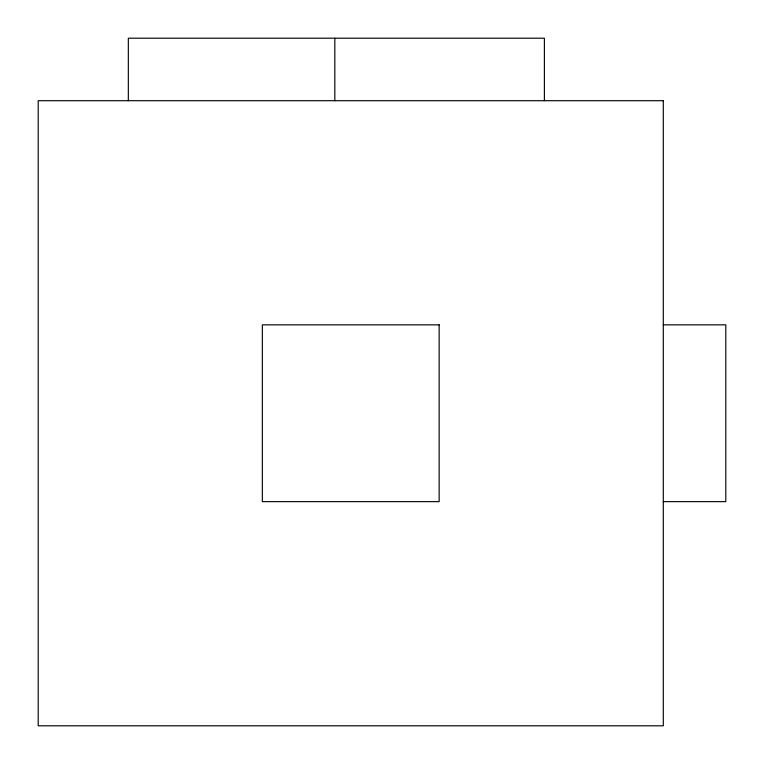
<?xml version="1.0" encoding="UTF-8"?>
<svg xmlns="http://www.w3.org/2000/svg" width="764" height="764" viewBox="0 0 764 764"><rect width="100%" height="100%" fill="white"/><g stroke="black" fill="none" stroke-linecap="round" stroke-linejoin="round"><path stroke-width="1.15" d="M663.295 324.853L725.8 324.853L725.8 501.652L663.295 501.652M544.388 100.705L544.388 38.2L128.333 38.2L128.333 100.705M334.823 38.2L334.823 100.705M663.295 100.705L38.2 100.705L38.2 725.8L663.295 725.8L663.295 100.705M439.147 324.853L262.348 324.853L262.348 501.652L439.147 501.652L439.147 324.853"/></g></svg>
